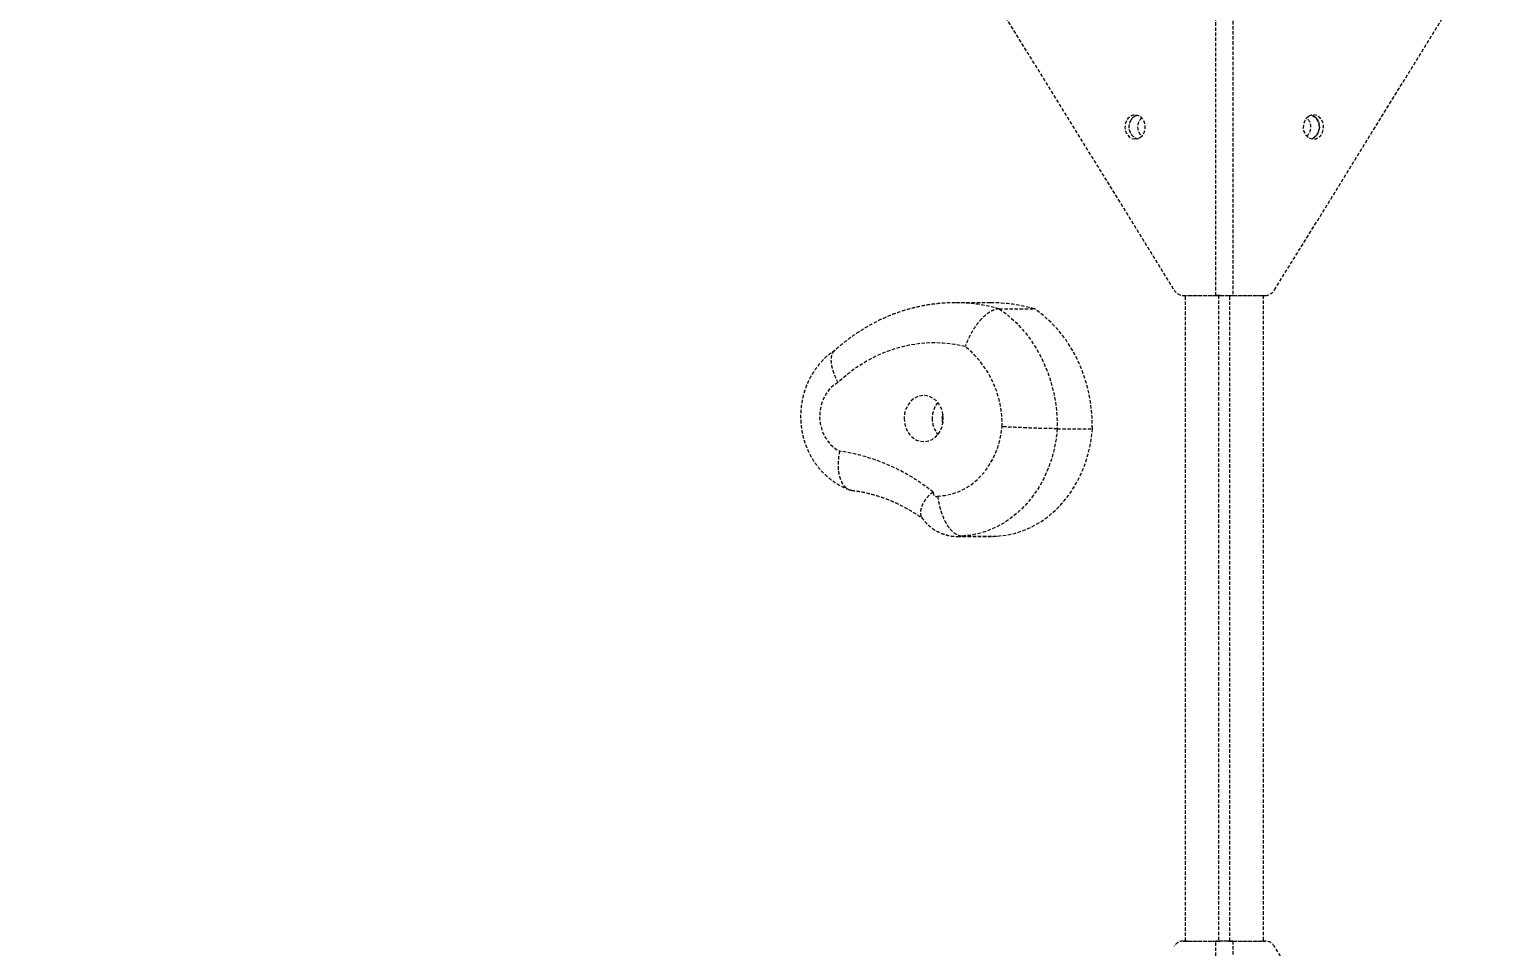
# Model space of a CAD drawing. Header units: millimetres. Extents: x -3160 to 2441, y -2789 to 2239.
# Drawn here: x -303 to 248, y -84 to 260 of the extents above; entities that cross this region are included whole.
import ezdxf

# ---------------------------------------------------------------- set-up
doc = ezdxf.new("R2010")
doc.units = ezdxf.units.MM
doc.linetypes.add('HIDDEN', pattern=[1.905, 1.27, -0.635])
for name, color, linetype in [('DIKOM_ОБЪЕКТ', 7, 'Continuous'), ('DIKOM_РАЗМЕР_ЗОНА', 7, 'Continuous'), ('DIKOM_РАЗМЕР_ОБЪЕКТА', 7, 'Continuous')]:
    doc.layers.add(name, color=color, linetype=linetype)
doc.styles.add('style1', font='arialbd.ttf', dxfattribs={"width": 0.8})
doc.dimstyles.new('1-50', dxfattribs={"dimtxt": 300, "dimasz": 200, "dimexe": 100, "dimexo": 0, "dimgap": 100, "dimtad": 1, "dimtxsty": 'style1', "dimcen": 200, "dimclrd": 7, "dimclre": 7, "dimclrt": 7, "dimadec": 1, "dimazin": 2, "dimtfac": 1, "dimtmove": 0, "dimatfit": 2, "dimfxl": 0, "dimlwd": 25, "dimlwe": 18, "dimarcsym": 0})

# ---------------------------------------------------------------- blocks, each defined once
blk = doc.blocks.new('*D0')
at = {"layer": 'Defpoints', "color": 0, "transparency": 16777216}
for p in [(295.78, 749.54), (-958.64, -670.94), (304.91, -670.94)]:
    blk.add_point(p, dxfattribs=at)
at = {"layer": 'DIKOM_РАЗМЕР_ОБЪЕКТА', "color": 7, "lineweight": 18, "transparency": 16777216}
for p, q in [((295.78, 749.54), (-1058.64, 749.54)), ((304.91, -670.94), (-1058.64, -670.94))]:
    blk.add_line(p, q, dxfattribs=at)
at = {"layer": 'DIKOM_РАЗМЕР_ОБЪЕКТА', "color": 7, "lineweight": 25, "transparency": 16777216}
blk.add_line((-958.64, 549.54), (-958.64, -470.94), dxfattribs=at)
at = {"layer": 'DIKOM_РАЗМЕР_ОБЪЕКТА', "color": 7, "transparency": 16777216}
for points in [[(-991.97, 549.54), (-925.3, 549.54), (-958.64, 749.54)], [(-991.97, -470.94), (-925.3, -470.94), (-958.64, -670.94)]]:
    blk.add_solid(points, dxfattribs=at)
at = {"layer": 'DIKOM_РАЗМЕР_ОБЪЕКТА', "color": 7, "transparency": 16777216, "insert": (-1211.81, 39.3), "char_height": 300, "attachment_point": 5, "rotation": 90, "style": 'style1'}
blk.add_mtext('{\\fArial|b0|i0|c204|p34;1420}', dxfattribs=at)
blk = doc.blocks.new('*D1')
at = {"layer": 'Defpoints', "color": 0, "transparency": 16777216}
for p in [(141.42, 2238.11), (-2709.95, -2159.51), (141.42, -2159.51)]:
    blk.add_point(p, dxfattribs=at)
at = {"layer": 'DIKOM_РАЗМЕР_ЗОНА', "color": 7, "lineweight": 18, "transparency": 16777216}
for p, q in [((141.42, 2238.11), (-2809.95, 2238.11)), ((141.42, -2159.51), (-2809.95, -2159.51))]:
    blk.add_line(p, q, dxfattribs=at)
at = {"layer": 'DIKOM_РАЗМЕР_ЗОНА', "color": 7, "lineweight": 25, "transparency": 16777216}
blk.add_line((-2709.95, 2038.11), (-2709.95, -1959.51), dxfattribs=at)
at = {"layer": 'DIKOM_РАЗМЕР_ЗОНА', "color": 7, "transparency": 16777216}
for points in [[(-2743.28, 2038.11), (-2676.61, 2038.11), (-2709.95, 2238.11)], [(-2743.28, -1959.51), (-2676.61, -1959.51), (-2709.95, -2159.51)]]:
    blk.add_solid(points, dxfattribs=at)
at = {"layer": 'DIKOM_РАЗМЕР_ЗОНА', "color": 7, "transparency": 16777216, "insert": (-2963.12, 8.17), "char_height": 300, "attachment_point": 5, "rotation": 90, "style": 'style1'}
blk.add_mtext('{\\fArial|b0|i0|c204|p34;4400}', dxfattribs=at)
blk = doc.blocks.new('*D2')
at = {"layer": 'Defpoints', "color": 0, "transparency": 16777216}
for p in [(-566.7, 39.68), (853.76, 39.3), (853.76, -1201.88)]:
    blk.add_point(p, dxfattribs=at)
at = {"layer": 'DIKOM_РАЗМЕР_ОБЪЕКТА', "color": 7, "lineweight": 18, "transparency": 16777216}
for p, q in [((-566.7, 39.68), (-566.7, -1301.88)), ((853.76, 39.3), (853.76, -1301.88))]:
    blk.add_line(p, q, dxfattribs=at)
at = {"layer": 'DIKOM_РАЗМЕР_ОБЪЕКТА', "color": 7, "lineweight": 25, "transparency": 16777216}
blk.add_line((-366.7, -1201.88), (653.76, -1201.88), dxfattribs=at)
at = {"layer": 'DIKOM_РАЗМЕР_ОБЪЕКТА', "color": 7, "transparency": 16777216}
for points in [[(-366.7, -1168.54), (-366.7, -1235.21), (-566.7, -1201.88)], [(653.76, -1168.54), (653.76, -1235.21), (853.76, -1201.88)]]:
    blk.add_solid(points, dxfattribs=at)
at = {"layer": 'DIKOM_РАЗМЕР_ОБЪЕКТА', "color": 7, "transparency": 16777216, "insert": (143.53, -948.7), "char_height": 300, "attachment_point": 5, "style": 'style1'}
blk.add_mtext('{\\fArial|b0|i0|c204|p34;1420}', dxfattribs=at)
blk = doc.blocks.new('*D3')
at = {"layer": 'Defpoints', "color": 0, "transparency": 16777216}
for p in [(-2152.02, 39.3), (2440.84, 36.45), (2440.84, -2689.31)]:
    blk.add_point(p, dxfattribs=at)
at = {"layer": 'DIKOM_РАЗМЕР_ЗОНА', "color": 7, "lineweight": 18, "transparency": 16777216}
for p, q in [((-2152.02, 39.3), (-2152.02, -2789.31)), ((2440.84, 36.45), (2440.84, -2789.31))]:
    blk.add_line(p, q, dxfattribs=at)
at = {"layer": 'DIKOM_РАЗМЕР_ЗОНА', "color": 7, "lineweight": 25, "transparency": 16777216}
blk.add_line((-1952.02, -2689.31), (2240.84, -2689.31), dxfattribs=at)
at = {"layer": 'DIKOM_РАЗМЕР_ЗОНА', "color": 7, "transparency": 16777216}
for points in [[(-1952.02, -2655.97), (-1952.02, -2722.64), (-2152.02, -2689.31)], [(2240.84, -2655.97), (2240.84, -2722.64), (2440.84, -2689.31)]]:
    blk.add_solid(points, dxfattribs=at)
at = {"layer": 'DIKOM_РАЗМЕР_ЗОНА', "color": 7, "transparency": 16777216, "insert": (109.23, -2436.13), "char_height": 300, "attachment_point": 5, "style": 'style1'}
blk.add_mtext('{\\fArial|b0|i0|c204|p34;4590}', dxfattribs=at)

msp = doc.modelspace()

# ---------------------------------------------------------------- linework, layer by layer
at = {"layer": 'DIKOM_ОБЪЕКТ', "color": 7, "linetype": 'HIDDEN', "lineweight": 15}
for p, q in [((17.639, 335.468), (124.733, 162.177)), ((162.32, 162.176), (269.739, 335.968)), ((140.371, 160.116), (140.375, 306.671)), ((146.684, 306.671), (146.681, 160.116)), ((128.173, 160.116), (140.371, 160.116)), ((128.173, 160.116), (129.751, 160.116)), ((129.037, -81.515), (129.037, 160.116)), ((129.751, 160.116), (141.949, 160.116)), ((141.949, 160.116), (140.371, 160.116)), ((141.425, 160.116), (141.425, -81.515)), ((145.103, 160.116), (146.681, 160.116)), ((145.103, 160.116), (157.302, 160.115)), ((145.631, -81.515), (145.631, 160.116)), ((146.681, 160.116), (158.879, 160.115)), ((157.302, 160.115), (158.879, 160.115)), ((158.018, 160.115), (158.018, -81.515)), ((56.015, 157.396), (42.872, 157.396)), ((59.341, 155.097), (72.484, 155.097)), ((81.043, 110.245), (94.186, 110.245)), ((43.692, 69.918), (56.836, 69.918)), ((45.641, 70.079), (58.784, 70.079)), ((128.173, -81.516), (140.371, -81.515)), ((129.751, -81.515), (128.173, -81.516)), ((129.751, -81.515), (141.949, -81.515)), ((140.375, -228.071), (140.371, -81.515)), ((140.371, -81.515), (141.949, -81.515)), ((146.681, -81.515), (145.103, -81.515)), ((145.103, -81.515), (157.302, -81.515)), ((146.681, -81.515), (146.684, -228.07)), ((146.681, -81.515), (158.879, -81.515)), ((158.879, -81.515), (157.302, -81.515)), ((269.739, -257.367), (162.32, -83.576))]:
    msp.add_line(p, q, dxfattribs=at)
at = {"layer": 'DIKOM_ОБЪЕКТ', "color": 7, "linetype": 'HIDDEN', "lineweight": 15, "flags": 128}
for points in [[(112.044, 219.252), (112.908, 220.032), (113.55, 221.067), (113.918, 222.272), (113.982, 223.551), (113.737, 224.799), (113.203, 225.915), (112.423, 226.81), (111.461, 227.409), (110.393, 227.666), (109.308, 227.559), (108.292, 227.096), (107.428, 226.316), (106.786, 225.281), (106.418, 224.075), (106.354, 222.797), (106.598, 221.549), (107.133, 220.432), (107.912, 219.538), (108.875, 218.938), (109.943, 218.682), (111.028, 218.789), (112.044, 219.252)], [(109.869, 227.096), (110.885, 227.559), (110.957, 227.577)], [(175.012, 227.095), (174.148, 226.314), (173.506, 225.279), (173.138, 224.074), (173.074, 222.795), (173.319, 221.547), (173.853, 220.431), (174.633, 219.536), (175.596, 218.937), (176.663, 218.68), (177.749, 218.787), (178.765, 219.25), (179.629, 220.03), (180.271, 221.065), (180.639, 222.271), (180.703, 223.549), (180.458, 224.797), (179.924, 225.914), (179.144, 226.808), (178.181, 227.408), (177.114, 227.664), (176.028, 227.557), (175.012, 227.095)], [(176.095, 218.77), (176.49, 218.894), (177.467, 219.459), (178.27, 220.325), (178.833, 221.422), (179.11, 222.661), (179.079, 223.941), (178.742, 225.159), (178.127, 226.217), (177.284, 227.027), (176.28, 227.526), (176.101, 227.576)], [(176.1, 227.576), (176.604, 227.408), (177.567, 226.808), (178.347, 225.914), (178.881, 224.797), (179.126, 223.549), (179.062, 222.271), (178.694, 221.065), (178.052, 220.03), (177.188, 219.25), (176.172, 218.787), (176.1, 218.769)], [(140.371, 160.116), (141.106, 160.116), (141.886, 160.116), (142.698, 160.116), (143.526, 160.116), (144.354, 160.116), (145.166, 160.116), (145.946, 160.116), (146.681, 160.116)], [(141.949, 160.116), (142.316, 160.116), (142.706, 160.116), (143.112, 160.116), (143.526, 160.116), (143.94, 160.116), (144.346, 160.116), (144.736, 160.116), (145.103, 160.116)], [(59.341, 155.097), (62.587, 152.691), (65.638, 149.954), (68.469, 146.908), (71.057, 143.578), (73.383, 139.99), (75.427, 136.172), (77.174, 132.155), (78.609, 127.971), (79.721, 123.653), (80.501, 119.236), (80.942, 114.755), (81.043, 110.245)], [(94.186, 110.245), (94.086, 114.755), (93.644, 119.236), (92.864, 123.653), (91.752, 127.971), (90.317, 132.155), (88.571, 136.172), (86.526, 139.99), (84.201, 143.578), (81.612, 146.908), (78.781, 149.954), (75.731, 152.691), (72.484, 155.097)], [(46.629, 140.997), (42.471, 141.821), (38.273, 142.285), (34.058, 142.387), (29.847, 142.126), (25.664, 141.503), (21.531, 140.522), (17.47, 139.188), (13.503, 137.508), (9.651, 135.491), (5.935, 133.149), (2.375, 130.493), (-1.01, 127.538)], [(-1.01, 127.538), (-2.718, 126.38), (-4.241, 124.907), (-5.535, 123.159), (-6.567, 121.184), (-7.308, 119.036), (-7.737, 116.774), (-7.843, 114.46), (-7.623, 112.157), (-7.083, 109.928), (-6.237, 107.834), (-5.11, 105.933), (-3.731, 104.276), (-2.138, 102.91), (-0.376, 101.871)], [(23.763, 114.208), (23.885, 112.468), (24.303, 110.794), (25, 109.252), (25.946, 107.907), (27.103, 106.813), (28.424, 106.015), (29.854, 105.546), (31.335, 105.426), (32.807, 105.658), (34.209, 106.234), (35.483, 107.129), (36.578, 108.308), (37.449, 109.722), (38.06, 111.313), (38.385, 113.016), (38.413, 114.762), (38.141, 116.478), (37.581, 118.094), (36.755, 119.545), (35.698, 120.771), (34.453, 121.721), (33.07, 122.358), (31.607, 122.654), (30.123, 122.598), (28.679, 122.192), (27.334, 121.452), (26.143, 120.41), (25.155, 119.107), (24.411, 117.596), (23.94, 115.941), (23.763, 114.208)], [(36.269, 85.03), (39.016, 85.254), (41.725, 85.838), (44.361, 86.775), (46.891, 88.052), (49.284, 89.653), (51.509, 91.559), (53.54, 93.746), (55.349, 96.186), (56.916, 98.848), (58.219, 101.7), (59.242, 104.705), (59.974, 107.826), (60.404, 111.023)], [(38.021, 114.126), (38.2, 115.368), (38.304, 115.692)], [(38.304, 112.404), (38.161, 112.878), (38.021, 114.126)], [(81.043, 110.245), (80.611, 106.333), (79.882, 102.482), (78.862, 98.724), (77.56, 95.088), (75.985, 91.604), (74.15, 88.301), (72.071, 85.205), (69.763, 82.341), (67.246, 79.731), (64.54, 77.398), (61.667, 75.36), (58.65, 73.633), (55.513, 72.232), (52.282, 71.167), (48.982, 70.447), (45.641, 70.079)], [(58.784, 70.079), (62.126, 70.447), (65.425, 71.167), (68.656, 72.232), (71.793, 73.633), (74.81, 75.36), (77.684, 77.398), (80.39, 79.731), (82.906, 82.341), (85.214, 85.205), (87.293, 88.301), (89.128, 91.604), (90.703, 95.088), (92.006, 98.724), (93.025, 102.482), (93.754, 106.333), (94.186, 110.245)], [(34.64, 86.478), (34.641, 86.116), (34.722, 85.766), (34.877, 85.453), (35.097, 85.198), (35.365, 85.019), (35.664, 84.928), (35.972, 84.932), (36.269, 85.03)], [(45.641, 70.079), (43.862, 69.919), (43.668, 69.918)], [(56.836, 69.918), (57.005, 69.919), (58.784, 70.079)], [(146.681, -81.515), (145.946, -81.515), (145.166, -81.515), (144.354, -81.515), (143.526, -81.515), (142.698, -81.515), (141.886, -81.515), (141.106, -81.515), (140.371, -81.515)], [(145.103, -81.515), (144.736, -81.515), (144.346, -81.515), (143.94, -81.515), (143.526, -81.515), (143.112, -81.515), (142.706, -81.515), (142.316, -81.515), (141.949, -81.515)]]:
    msp.add_lwpolyline(points, dxfattribs=at)
at = {"layer": 'DIKOM_ОБЪЕКТ', "color": 7, "linetype": 'HIDDEN', "lineweight": 15}
for centre, radius, start, end in [((112.572, 223.215), 4.73, 124.86226, 250.02043), ((111.945, 223.894), 3.804, 104.76543, 149.72045), ((115.609, 223.167), 4.5, 130.73672, 229.14306), ((171.447, 223.174), 4.504, 310.79279, 49.18032), ((112.519, 223.173), 4.676, 145.62849, 250.38307), ((128.289, 164.212), 4.098, 209.7757, 268.37937), ((158.764, 164.211), 4.098, 271.61776, 330.21962), ((42.843, 97.038), 60.358, 74.13703, 89.94764), ((55.987, 97.039), 60.357, 74.13693, 89.9729), ((23.007, 111.989), 37.41, 358.51932, 50.84241), ((43.688, 114.166), 9.411, 141.16814, 179.74294), ((43.745, 113.956), 9.472, 178.47394, 218.73368), ((-11.213, 29.692), 72.988, 51.0803, 81.46123), ((128.289, -85.611), 4.098, 91.62063, 150.2243), ((158.764, -85.611), 4.098, 29.78038, 88.38224)]:
    msp.add_arc(centre, radius, start, end, dxfattribs=at)
for points, knots in [([(42.899, 157.357), (42.04, 157.362), (39.683, 157.377), (35.835, 157.052), (31.377, 156.412), (26.965, 155.447), (22.615, 154.178), (18.343, 152.605), (14.165, 150.735), (10.095, 148.574), (6.148, 146.132), (2.348, 143.404), (-0.492, 141.123), (-2.026, 139.71), (-2.398, 139.368)], [0, 0, 0, 0, 0.0523326, 0.1436677, 0.2349945, 0.3263616, 0.4178176, 0.5094055, 0.6011628, 0.6931195, 0.7852977, 0.8777119, 0.9703679, 1, 1, 1, 1]), ([(59.341, 155.097), (58.895, 155.06), (57.99, 154.985), (56.51, 154.381), (54.973, 153.426), (53.437, 152.128), (51.918, 150.511), (50.481, 148.642), (49.141, 146.539), (47.802, 144.004), (47.017, 142.105), (46.634, 141.01), (46.629, 140.997)], [0, 0, 0, 0, 0.1043125, 0.2116571, 0.3159644, 0.4232772, 0.5279868, 0.6356767, 0.7413942, 0.8501014, 0.9982851, 1, 1, 1, 1]), ([(-2.042, 139.66), (-2.8, 139.134), (-4.341, 138.063), (-6.443, 136.138), (-8.383, 133.985), (-10.105, 131.615), (-11.594, 129.059), (-12.833, 126.341), (-13.805, 123.488), (-14.498, 120.531), (-14.901, 117.502), (-15.009, 114.433), (-14.816, 111.359), (-14.323, 108.315), (-13.53, 105.335), (-12.446, 102.456), (-11.078, 99.713), (-9.443, 97.14), (-7.558, 94.77), (-5.447, 92.634), (-3.138, 90.755), (-0.657, 89.166), (1.51, 88.069), (2.86, 87.568), (3.301, 87.404)], [0, 0, 0, 0, 0.0435812, 0.088634, 0.1339734, 0.1796219, 0.2255832, 0.2718453, 0.3183831, 0.3651653, 0.4121592, 0.4593331, 0.5066581, 0.5540984, 0.6016163, 0.6491685, 0.6966999, 0.7441437, 0.7914275, 0.8384779, 0.8852314, 0.9316416, 0.977685, 1, 1, 1, 1]), ([(-2.392, 139.361), (-2.613, 139.133), (-3.094, 138.638), (-3.503, 137.495), (-3.66, 136.04), (-3.521, 134.339), (-3.087, 132.441), (-2.308, 130.186), (-1.526, 128.511), (-1.018, 127.552), (-1.01, 127.538)], [0, 0, 0, 0, 0.1181618, 0.2569593, 0.3958726, 0.5347926, 0.6740613, 0.8133352, 0.9972067, 1, 1, 1, 1]), ([(81.043, 110.245), (80.572, 110.247), (79.616, 110.251), (77.775, 110.285), (75.672, 110.338), (73.373, 110.41), (70.911, 110.5), (68.396, 110.605), (65.855, 110.722), (63.162, 110.86), (61.37, 110.963), (60.426, 111.021), (60.404, 111.023)], [0, 0, 0, 0, 0.1057722, 0.2146137, 0.320386, 0.4292274, 0.535021, 0.6438799, 0.7497295, 0.8586446, 0.9966456, 1, 1, 1, 1]), ([(-0.376, 101.871), (-0.379, 101.855), (-0.621, 100.749), (-0.908, 98.813), (-0.977, 96.193), (-0.79, 93.989), (-0.356, 92.01), (0.298, 90.304), (1.159, 88.926), (2.196, 87.921), (3.22, 87.336), (3.924, 87.259), (4.195, 87.23)], [0, 0, 0, 0, 0.0021291, 0.1511833, 0.2629462, 0.3747047, 0.4859822, 0.5972569, 0.7083237, 0.8193863, 0.9304605, 1, 1, 1, 1]), ([(3.999, 87.202), (4.629, 87.122), (6.613, 86.868), (9.93, 86.22), (13.923, 85.136), (17.849, 83.741), (21.693, 82.054), (25.434, 80.064), (28.502, 78.195), (30.277, 76.893), (30.882, 76.449)], [0, 0, 0, 0, 0.0672376, 0.2117055, 0.3558781, 0.4995282, 0.6425592, 0.7849189, 0.9266006, 1, 1, 1, 1]), ([(34.64, 86.478), (34.633, 86.475), (34.121, 86.202), (33.206, 85.49), (32.009, 84.129), (30.987, 82.626), (30.247, 81.038), (29.859, 79.58), (29.837, 78.324), (30.017, 77.486), (30.296, 77.168), (30.359, 77.097)], [0, 0, 0, 0, 0.0015018, 0.1149362, 0.2289834, 0.3756948, 0.5224336, 0.6678382, 0.8132427, 0.9580654, 1, 1, 1, 1]), ([(36.269, 85.03), (36.272, 85.017), (36.47, 83.915), (36.806, 81.965), (37.522, 79.307), (38.333, 77.07), (39.313, 75.039), (40.422, 73.308), (41.651, 71.892), (42.945, 70.866), (44.296, 70.204), (45.188, 70.121), (45.641, 70.079)], [0, 0, 0, 0, 0.0016816, 0.143232, 0.2488642, 0.3575573, 0.4631169, 0.5717348, 0.6772724, 0.7858683, 0.8914012, 1, 1, 1, 1]), ([(30.339, 77.082), (30.738, 76.52), (31.594, 75.314), (33.23, 73.733), (35.127, 72.331), (37.201, 71.23), (39.391, 70.455), (41.558, 69.994), (42.991, 69.954), (43.659, 69.935)], [0, 0, 0, 0, 0.1311033, 0.2814379, 0.431155, 0.5798124, 0.7271112, 0.8728917, 1, 1, 1, 1])]:
    msp.add_open_spline(points, degree=3, knots=knots, dxfattribs=at)

# ---------------------------------------------------------------- dimensions: what is measured, and where the dimension line sits
at = {"layer": 'DIKOM_РАЗМЕР_ЗОНА'}
dim = msp.add_linear_dim(base=(-2709.946, -2159.507), p1=(141.425, 2238.107), p2=(141.425, -2159.507), angle=90, text='{\\fArial|b0|i0|c204|p34;4400}', dimstyle='1-50', dxfattribs=at)
dim.commit()
dim.dimension.update_dxf_attribs({"geometry": '*D1', "text_midpoint": (-2709.946, 8.168), "dimtype": 160})
dim = msp.add_linear_dim(base=(2440.837, -2689.307), p1=(-2152.019, 39.3), p2=(2440.837, 36.447), text='{\\fArial|b0|i0|c204|p34;4590}', dimstyle='1-50', dxfattribs=at)
dim.commit()
dim.dimension.update_dxf_attribs({"geometry": '*D3', "text_midpoint": (109.233, -2689.307), "dimtype": 160})
at = {"layer": 'DIKOM_РАЗМЕР_ОБЪЕКТА'}
dim = msp.add_linear_dim(base=(-958.638, -670.936), p1=(295.784, 749.535), p2=(304.914, -670.936), angle=90, text='{\\fArial|b0|i0|c204|p34;1420}', dimstyle='1-50', dxfattribs=at)
dim.commit()
dim.dimension.update_dxf_attribs({"geometry": '*D0', "text_midpoint": (-958.638, 39.299), "dimtype": 160})
dim = msp.add_linear_dim(base=(853.763, -1201.875), p1=(-566.696, 39.676), p2=(853.763, 39.3), text='{\\fArial|b0|i0|c204|p34;1420}', dimstyle='1-50', dxfattribs=at)
dim.commit()
dim.dimension.update_dxf_attribs({"geometry": '*D2', "text_midpoint": (143.534, -1201.875), "dimtype": 160})

doc.saveas('drawing.dxf')
